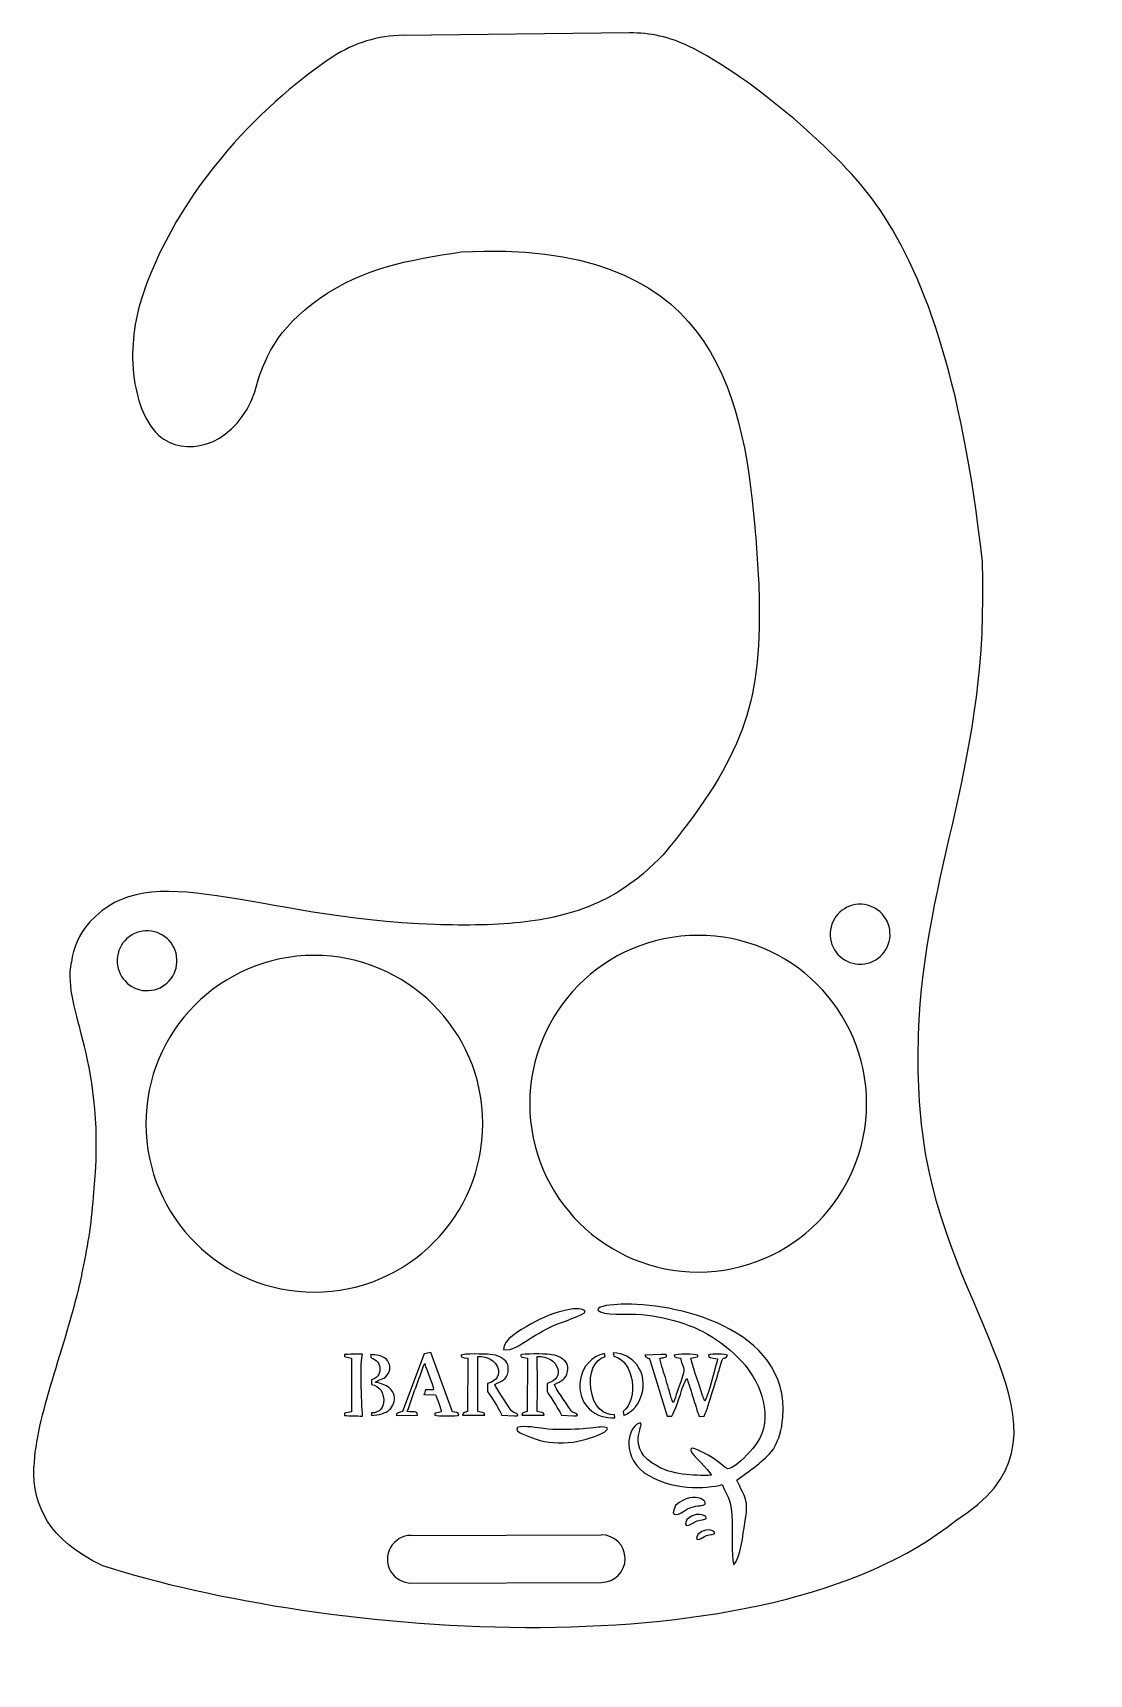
# Model space of a CAD drawing. Header units: millimetres. Extents: x -35 to 35, y -34 to 76.
import ezdxf

# ---------------------------------------------------------------- set-up
doc = ezdxf.new("R2010")
doc.units = ezdxf.units.MM

msp = doc.modelspace()

# ---------------------------------------------------------------- linework, layer by layer
at = {"color": 7, "linetype": 'Continuous', "lineweight": 25}
for p, q in [((4.5, 75.79), (-10.62, 75.62)), ((-14.54, -12.53), (-14.54, -12.68)), ((-14.54, -12.68), (-14.07, -12.79)), ((-14.07, -12.79), (-14.08, -16.36)), ((-9.23, -12.49), (-10.67, -16.35)), ((-8.77, -12.4), (-9.23, -12.49)), ((-7.34, -16.36), (-8.77, -12.4)), ((-6.3, -12.79), (-6.32, -16.34)), ((-5.63, -14.52), (-5.64, -12.68)), ((-2.33, -12.79), (-2.34, -16.34)), ((-1.66, -14.52), (-1.67, -12.68)), ((2.86, -12.67), (2.83, -12.46)), ((3.4, -12.42), (3.44, -12.65)), ((6.6, -12.53), (5.52, -12.59)), ((5.87, -12.96), (7.01, -16.66)), ((-12.74, -14.24), (-12.74, -14.54)), ((8.04, -14.75), (8.3, -14.15)), ((-9.24, -15.22), (-8.47, -15.23)), ((-8.6, -14.9), (-9.13, -14.9)), ((-5.64, -14.74), (-5.63, -14.52)), ((-5.64, -16.34), (-5.64, -14.74)), ((-1.67, -16.34), (-1.66, -14.74)), ((-1.66, -14.74), (-1.66, -14.52)), ((9.37, -15.27), (9.26, -14.92)), ((-14.08, -16.36), (-14.54, -16.46)), ((-12.74, -16.44), (-12.75, -16.62)), ((4.06, -16.34), (4.11, -16.61)), ((-14.54, -16.46), (-14.54, -16.62)), ((-11.09, -16.62), (-9.66, -16.6)), ((-6.67, -16.6), (-5.18, -16.6)), ((-4.05, -16.59), (-3.22, -16.63)), ((-2.7, -16.6), (-1.21, -16.59)), ((-0.07, -16.59), (0.75, -16.63)), ((3.52, -16.76), (3.48, -16.56)), ((7.01, -16.66), (7.32, -16.66)), ((9.14, -16.67), (9.48, -16.66)), ((-10.1, -24.63), (2.6, -24.6)), ((-10.09, -27.81), (2.61, -27.77))]:
    msp.add_line(p, q, dxfattribs=at)
for centre, radius, start, end in [((4.59, 67.04), 8.75, 63.9685, 90.6364), ((-10.52, 66.88), 8.75, 90.6364, 123.2728), ((-10.09, -26.22), 1.59, 90.1575, 270.1575), ((2.61, -26.18), 1.59, 270.1575, 90.1575)]:
    msp.add_arc(centre, radius, start, end, dxfattribs=at)
for points in [[(20.91, 64.41), (18.71, 67.54), (12.79, 72.78), (8.43, 74.91)], [(-15.32, 74.19), (-19.32, 71.57), (-25.85, 65.58), (-28.26, 57.53)], [(28.06, 40.45), (26.68, 52.96), (24.09, 59.9), (20.91, 64.41)], [(-6.75, 61.16), (9.86, 62.03), (12.02, 52.22), (12.86, 42.77)], [(-16.22, 58.04), (-13.2, 60.15), (-10.27, 60.59), (-6.75, 61.16)], [(-20.54, 51.79), (-19.96, 53.99), (-19.06, 56.05), (-16.22, 58.04)], [(12.86, 42.77), (13.03, 40.86), (13.15, 38.97), (13.16, 37.28)], [(13.16, 37.28), (13.23, 30.43), (11.67, 26.87), (6.74, 20.85)], [(6.74, 20.85), (5.19, 19.36), (2.99, 17.04), (-2.47, 16.38)], [(-8.49, 16.2), (-20.65, 16.62), (-27.52, 20.84), (-31.55, 16.37)], [(-31.55, 16.37), (-32.3, 15.54), (-32.67, 14.64), (-32.79, 13.68)], [(-27.84, 15.78), (-28.94, 15.72), (-29.79, 14.78), (-29.73, 13.67)], [(-25.74, 13.88), (-25.79, 14.99), (-26.73, 15.83), (-27.84, 15.78)], [(-2.47, 16.38), (-4.29, 16.16), (-6.47, 16.12), (-8.49, 16.2)], [(8.49, 15.46), (2.28, 15.14), (-2.48, 9.84), (-2.16, 3.64)], [(20.31, 4.82), (19.99, 11.02), (14.69, 15.79), (8.49, 15.46)], [(17.89, 15.45), (17.95, 14.34), (18.89, 13.5), (20, 13.55)], [(20, 13.55), (21.1, 13.61), (21.95, 14.55), (21.89, 15.66)], [(-31.32, -2.01), (-30.34, 7.24), (-33.39, 10.31), (-32.79, 13.68)], [(-29.73, 13.67), (-29.67, 12.57), (-28.73, 11.72), (-27.63, 11.78)], [(-27.63, 11.78), (-26.53, 11.84), (-25.68, 12.78), (-25.74, 13.88)], [(9.67, -7.01), (15.87, -6.68), (20.64, -1.39), (20.31, 4.82)], [(-2.16, 3.64), (-1.83, -2.57), (3.46, -7.33), (9.67, -7.01)], [(26.29, -23.63), (35.19, -18.07), (26.31, -10.98), (24.27, 0.9)], [(-32.09, -7.16), (-31.72, -5.53), (-31.44, -3.82), (-31.32, -2.01)], [(-32.09, -7.17), (-33.24, -12.34), (-35.18, -16.62), (-35.3, -20.05)], [(-32.09, -7.16), (-32.09, -7.16), (-32.09, -7.16), (-32.09, -7.17)], [(1.54, -9.67), (1.34, -9.24), (-0.48, -9.56), (-2.08, -10.49)], [(-0.43, -10.54), (-0.27, -10.47), (1.62, -9.83), (1.54, -9.67)], [(3.93, -9.18), (3.34, -9.21), (2.37, -9.26), (2.38, -9.57)], [(2.38, -9.57), (2.7, -9.97), (4.28, -9.77), (5.31, -9.87)], [(14.73, -16.74), (15.23, -10.68), (7.31, -9.04), (3.93, -9.18)], [(5.31, -9.87), (6.25, -9.96), (7.26, -10.18), (8.11, -10.47)], [(-2.08, -10.49), (-2.94, -10.98), (-3.93, -11.54), (-3.92, -12.2)], [(-2.22, -11.51), (-1.67, -11.15), (-0.95, -10.76), (-0.43, -10.54)], [(8.11, -10.47), (9.95, -11.08), (11.29, -12.17), (12.21, -13.26)], [(-3.92, -12.2), (-3.34, -12.3), (-2.86, -11.93), (-2.22, -11.51)], [(-13.35, -12.51), (-13.8, -12.51), (-14.24, -12.53), (-14.54, -12.53)], [(-13.34, -16.65), (-13.42, -15.76), (-13.5, -12.91), (-13.35, -12.51)], [(-12.8, -12.54), (-12.79, -12.59), (-12.78, -12.67), (-12.77, -12.76)], [(-11.88, -12.75), (-12.07, -12.63), (-12.42, -12.56), (-12.8, -12.54)], [(-12.77, -12.76), (-12.43, -12.87), (-12.17, -13.11), (-12.18, -13.51)], [(-11.62, -13.8), (-11.38, -13.39), (-11.58, -12.95), (-11.88, -12.75)], [(-9.21, -13.17), (-9.21, -13.15), (-9.2, -13.15), (-9.19, -13.14)], [(-9.19, -13.14), (-9.06, -13.6), (-8.65, -14.47), (-8.6, -14.9)], [(-4.82, -12.53), (-5.16, -12.5), (-6.62, -12.47), (-6.77, -12.59)], [(-6.77, -12.59), (-6.71, -12.73), (-6.72, -12.72), (-6.3, -12.79)], [(-5.64, -12.68), (-4.24, -12.58), (-3.68, -14.16), (-4.99, -14.47)], [(-4.13, -12.72), (-4.32, -12.6), (-4.59, -12.56), (-4.82, -12.53)], [(-3.62, -13.69), (-3.54, -13.19), (-3.75, -12.93), (-4.13, -12.72)], [(-0.84, -12.53), (-1.18, -12.49), (-2.64, -12.47), (-2.79, -12.58)], [(-2.79, -12.58), (-2.73, -12.72), (-2.74, -12.72), (-2.33, -12.79)], [(-1.67, -12.68), (-0.27, -12.58), (0.3, -14.15), (-1.02, -14.47)], [(-0.16, -12.72), (-0.35, -12.6), (-0.62, -12.55), (-0.84, -12.53)], [(0.36, -13.68), (0.44, -13.19), (0.22, -12.93), (-0.16, -12.72)], [(2.83, -12.46), (1.96, -12.65), (1.34, -13.36), (1.21, -14.19)], [(1.9, -14.8), (1.78, -13.86), (2.1, -12.88), (2.86, -12.67)], [(5.37, -14.95), (5.6, -13.63), (4.74, -12.49), (3.4, -12.42)], [(3.44, -12.65), (4.8, -12.96), (5.14, -15.54), (4.06, -16.34)], [(5.52, -12.59), (5.63, -12.76), (5.43, -12.6), (5.7, -12.76)], [(5.7, -12.76), (5.87, -12.85), (5.79, -12.73), (5.87, -12.96)], [(6.51, -12.8), (6.6, -12.78), (6.71, -12.76), (6.79, -12.73)], [(6.94, -14.25), (6.8, -13.79), (6.61, -13.26), (6.51, -12.8)], [(6.81, -12.53), (6.78, -12.52), (6.64, -12.53), (6.6, -12.53)], [(6.79, -12.73), (7.08, -12.63), (6.9, -12.75), (6.97, -12.59)], [(6.97, -12.59), (6.9, -12.54), (7.03, -12.56), (6.81, -12.53)], [(7.48, -12.59), (7.52, -12.68), (7.4, -12.69), (7.89, -12.79)], [(9.05, -12.59), (8.91, -12.48), (7.61, -12.49), (7.48, -12.59)], [(7.89, -12.79), (8.13, -13.68), (8.26, -13.36), (7.94, -14.29)], [(8.59, -12.78), (9.16, -12.69), (9.02, -12.69), (9.05, -12.59)], [(9.26, -14.92), (9.09, -14.4), (8.66, -13.16), (8.59, -12.78)], [(10.37, -12.83), (10.36, -12.95), (9.71, -15.37), (9.53, -15.65)], [(11.03, -12.59), (10.88, -12.49), (10.05, -12.49), (9.76, -12.56)], [(9.76, -12.56), (9.78, -12.74), (9.88, -12.76), (10.37, -12.83)], [(10.51, -13.47), (10.55, -13.34), (10.63, -13.01), (10.68, -12.92)], [(10.68, -12.92), (10.81, -12.64), (10.9, -12.89), (11.03, -12.59)], [(-12.18, -13.51), (-12.19, -13.91), (-12.42, -14.13), (-12.74, -14.24)], [(-12.49, -14.39), (-12.15, -14.16), (-11.87, -14.23), (-11.62, -13.8)], [(-10.35, -16.34), (-9.99, -15.28), (-9.59, -14.23), (-9.21, -13.17)], [(-4.51, -14.54), (-4.06, -14.31), (-3.7, -14.22), (-3.62, -13.69)], [(-0.53, -14.54), (-0.09, -14.3), (0.27, -14.22), (0.36, -13.68)], [(1.21, -14.19), (0.93, -15.93), (2.27, -16.87), (3.52, -16.76)], [(7.16, -15.01), (7.08, -14.75), (7.01, -14.52), (6.94, -14.25)], [(8.3, -14.15), (8.43, -14.34), (8.67, -15.21), (8.74, -15.43)], [(9.48, -16.66), (9.61, -16.46), (10.33, -14.04), (10.51, -13.47)], [(12.21, -13.26), (13.22, -14.44), (14.16, -16.79), (12.98, -18.49)], [(-12.74, -14.54), (-11.66, -14.75), (-11.64, -16.48), (-12.74, -16.44)], [(-11.53, -16.22), (-11.11, -15.82), (-10.83, -14.7), (-12.49, -14.39)], [(-9.13, -14.9), (-9.15, -15), (-9.19, -15.1), (-9.24, -15.22)], [(-8.47, -15.23), (-8.38, -15.37), (-8.08, -16.23), (-8.08, -16.37)], [(-4.99, -14.47), (-4.99, -14.65), (-4.99, -14.83), (-5, -15)], [(-5, -15), (-4.67, -15.49), (-4.04, -16.47), (-4.05, -16.59)], [(-3.48, -16.18), (-3.7, -15.83), (-4.46, -14.73), (-4.51, -14.54)], [(-1.02, -14.47), (-1.01, -14.64), (-1.02, -14.83), (-1.02, -15)], [(-1.02, -15), (-0.7, -15.48), (-0.07, -16.47), (-0.07, -16.59)], [(0.5, -16.17), (0.27, -15.83), (-0.48, -14.72), (-0.53, -14.54)], [(3.48, -16.56), (2.8, -16.62), (2.06, -16.05), (1.9, -14.8)], [(4.11, -16.61), (4.71, -16.37), (5.21, -15.83), (5.37, -14.95)], [(7.44, -15.75), (7.29, -15.58), (7.26, -15.34), (7.16, -15.01)], [(7.32, -16.66), (7.49, -16.43), (7.89, -15.2), (8.04, -14.75)], [(7.94, -14.29), (7.78, -14.77), (7.58, -15.28), (7.44, -15.75)], [(9.53, -15.65), (9.43, -15.5), (9.42, -15.43), (9.37, -15.27)], [(-12.75, -16.62), (-12.24, -16.58), (-11.79, -16.47), (-11.53, -16.22)], [(-10.67, -16.35), (-10.92, -16.43), (-11.07, -16.38), (-11.09, -16.62)], [(-9.66, -16.6), (-9.7, -16.27), (-9.9, -16.42), (-10.35, -16.34)], [(-8.08, -16.37), (-8.64, -16.49), (-8.49, -16.43), (-8.51, -16.6)], [(-6.9, -16.6), (-6.91, -16.38), (-7.14, -16.41), (-7.34, -16.36)], [(-6.32, -16.34), (-6.72, -16.48), (-6.62, -16.46), (-6.67, -16.6)], [(-5.18, -16.6), (-5.21, -16.34), (-5.37, -16.46), (-5.64, -16.34)], [(-2.95, -16.6), (-3.1, -16.33), (-3.22, -16.57), (-3.48, -16.18)], [(-2.34, -16.34), (-2.75, -16.47), (-2.65, -16.46), (-2.7, -16.6)], [(-1.21, -16.59), (-1.23, -16.34), (-1.4, -16.46), (-1.67, -16.34)], [(1.02, -16.6), (0.87, -16.33), (0.75, -16.57), (0.5, -16.17)], [(8.74, -15.43), (8.87, -15.83), (9.01, -16.31), (9.14, -16.67)], [(-14.54, -16.62), (-14.19, -16.63), (-13.76, -16.65), (-13.34, -16.65)], [(-8.51, -16.6), (-8.35, -16.66), (-7.06, -16.66), (-6.9, -16.6)], [(-3.22, -16.63), (-2.98, -16.62), (-3.02, -16.65), (-2.95, -16.6)], [(-3.02, -17.42), (-3.21, -17.74), (-2.35, -17.97), (-1.75, -18.19)], [(0.75, -16.63), (0.99, -16.62), (0.96, -16.65), (1.02, -16.6)], [(0.75, -18.39), (2.33, -18.12), (3.74, -17.37), (2.63, -17.38)], [(5.22, -17.11), (4.53, -17.14), (3.78, -19.14), (5.48, -20.44)], [(6.36, -20.01), (4.14, -18.82), (5.52, -17.22), (5.22, -17.11)], [(14.1, -18.87), (14.52, -18.08), (14.65, -17.68), (14.73, -16.74)], [(-1.75, -18.19), (-1.03, -18.44), (-0.2, -18.5), (0.75, -18.39)], [(9.45, -19.1), (8.87, -18.85), (8.58, -18.64), (8.58, -18.96)], [(12.98, -18.49), (12.73, -18.85), (11.93, -19.68), (11.62, -19.92)], [(8.58, -18.96), (8.69, -19.26), (9.78, -20.22), (9.97, -20.61)], [(11.05, -20.18), (10.61, -19.92), (10.33, -19.57), (9.45, -19.1)], [(11.67, -20.93), (12.54, -20.27), (13.44, -19.7), (14.1, -18.87)], [(-30.77, -26.62), (-34.28, -24.91), (-35.36, -22.73), (-35.3, -20.05)], [(5.48, -20.44), (7.23, -21.65), (9.61, -21.52), (10.69, -21.23)], [(9.97, -20.61), (8.73, -20.66), (7.22, -20.53), (6.36, -20.01)], [(11.62, -19.92), (11.55, -19.97), (11.11, -20.21), (11.05, -20.18)], [(9.27, -22.63), (10.13, -22.59), (8.86, -21.43), (7.56, -22.63)], [(10.69, -21.23), (11.13, -22.27), (11.3, -22.23), (11.35, -23.72)], [(12.19, -23.8), (12.49, -22.12), (12.19, -22.19), (11.67, -20.93)], [(7.56, -22.63), (7.1, -23.55), (7.84, -23.25), (8.36, -22.85)], [(9.44, -23.57), (10, -23.54), (9.17, -22.79), (8.33, -23.57)], [(8.36, -22.85), (8.61, -22.7), (9.27, -22.63), (9.27, -22.63)], [(-30.77, -26.62), (-15.88, -31.41), (13.51, -33.9), (26.29, -23.63)], [(8.33, -23.57), (8.03, -24.16), (8.51, -23.97), (8.85, -23.71)], [(8.85, -23.71), (9.01, -23.61), (9.44, -23.57), (9.44, -23.57)], [(10.02, -24.56), (10.51, -24.54), (9.79, -23.89), (9.06, -24.56)], [(11.35, -23.72), (11.37, -24.35), (11.3, -25.91), (11.45, -26.6)], [(11.45, -26.6), (11.91, -26.11), (12.08, -24.55), (12.19, -23.8)], [(9.06, -24.56), (8.79, -25.08), (9.21, -24.91), (9.5, -24.69)], [(9.5, -24.69), (9.65, -24.6), (10.02, -24.56), (10.02, -24.56)]]:
    msp.add_open_spline(points, degree=3, dxfattribs=at)
for points, knots in [([(-28.26, 57.53), (-28.68, 55.93), (-28.99, 52.53), (-26.62, 46.82), (-21.69, 48.42), (-20.54, 51.79)], [0.1039317, 0.1039317, 0.1039317, 0.1039317, 0.3639531, 0.5886245, 0.9732314, 0.9732314, 0.9732314, 0.9732314]), ([(24.27, 0.9), (23.83, 3.47), (23.71, 6.26), (23.8, 8.82), (24.18, 20.03), (28.56, 26.94), (28.06, 40.45)], [0.3333333, 0.3333333, 0.3333333, 0.3333333, 0.6666667, 0.6666667, 0.6666667, 1, 1, 1, 1]), ([(21.89, 15.66), (21.83, 16.76), (20.89, 17.61), (18.68, 17.49), (17.84, 16.55), (17.89, 15.45)], [0.25, 0.25, 0.25, 0.25, 0.5, 0.5, 0.75, 0.75, 0.75, 0.75]), ([(-15.97, -8.35), (-9.77, -8.03), (-5, -2.73), (-5.65, 9.68), (-10.95, 14.44), (-17.15, 14.12)], [0, 0, 0, 0, 0.25, 0.25, 0.5, 0.5, 0.5, 0.5]), ([(-17.15, 14.12), (-23.36, 13.79), (-28.12, 8.5), (-27.47, -3.91), (-22.18, -8.68), (-15.97, -8.35)], [0.5, 0.5, 0.5, 0.5, 0.75, 0.75, 1, 1, 1, 1]), ([(2.63, -17.38), (2.16, -17.42), (0.39, -17.68), (-1.26, -17.49), (-1.63, -17.45), (-2.46, -17.26), (-3.02, -17.42)], [0.6, 0.6, 0.6, 0.6, 0.8, 0.8, 0.8, 1, 1, 1, 1])]:
    msp.add_open_spline(points, degree=3, knots=knots, dxfattribs=at)

doc.saveas('drawing.dxf')
